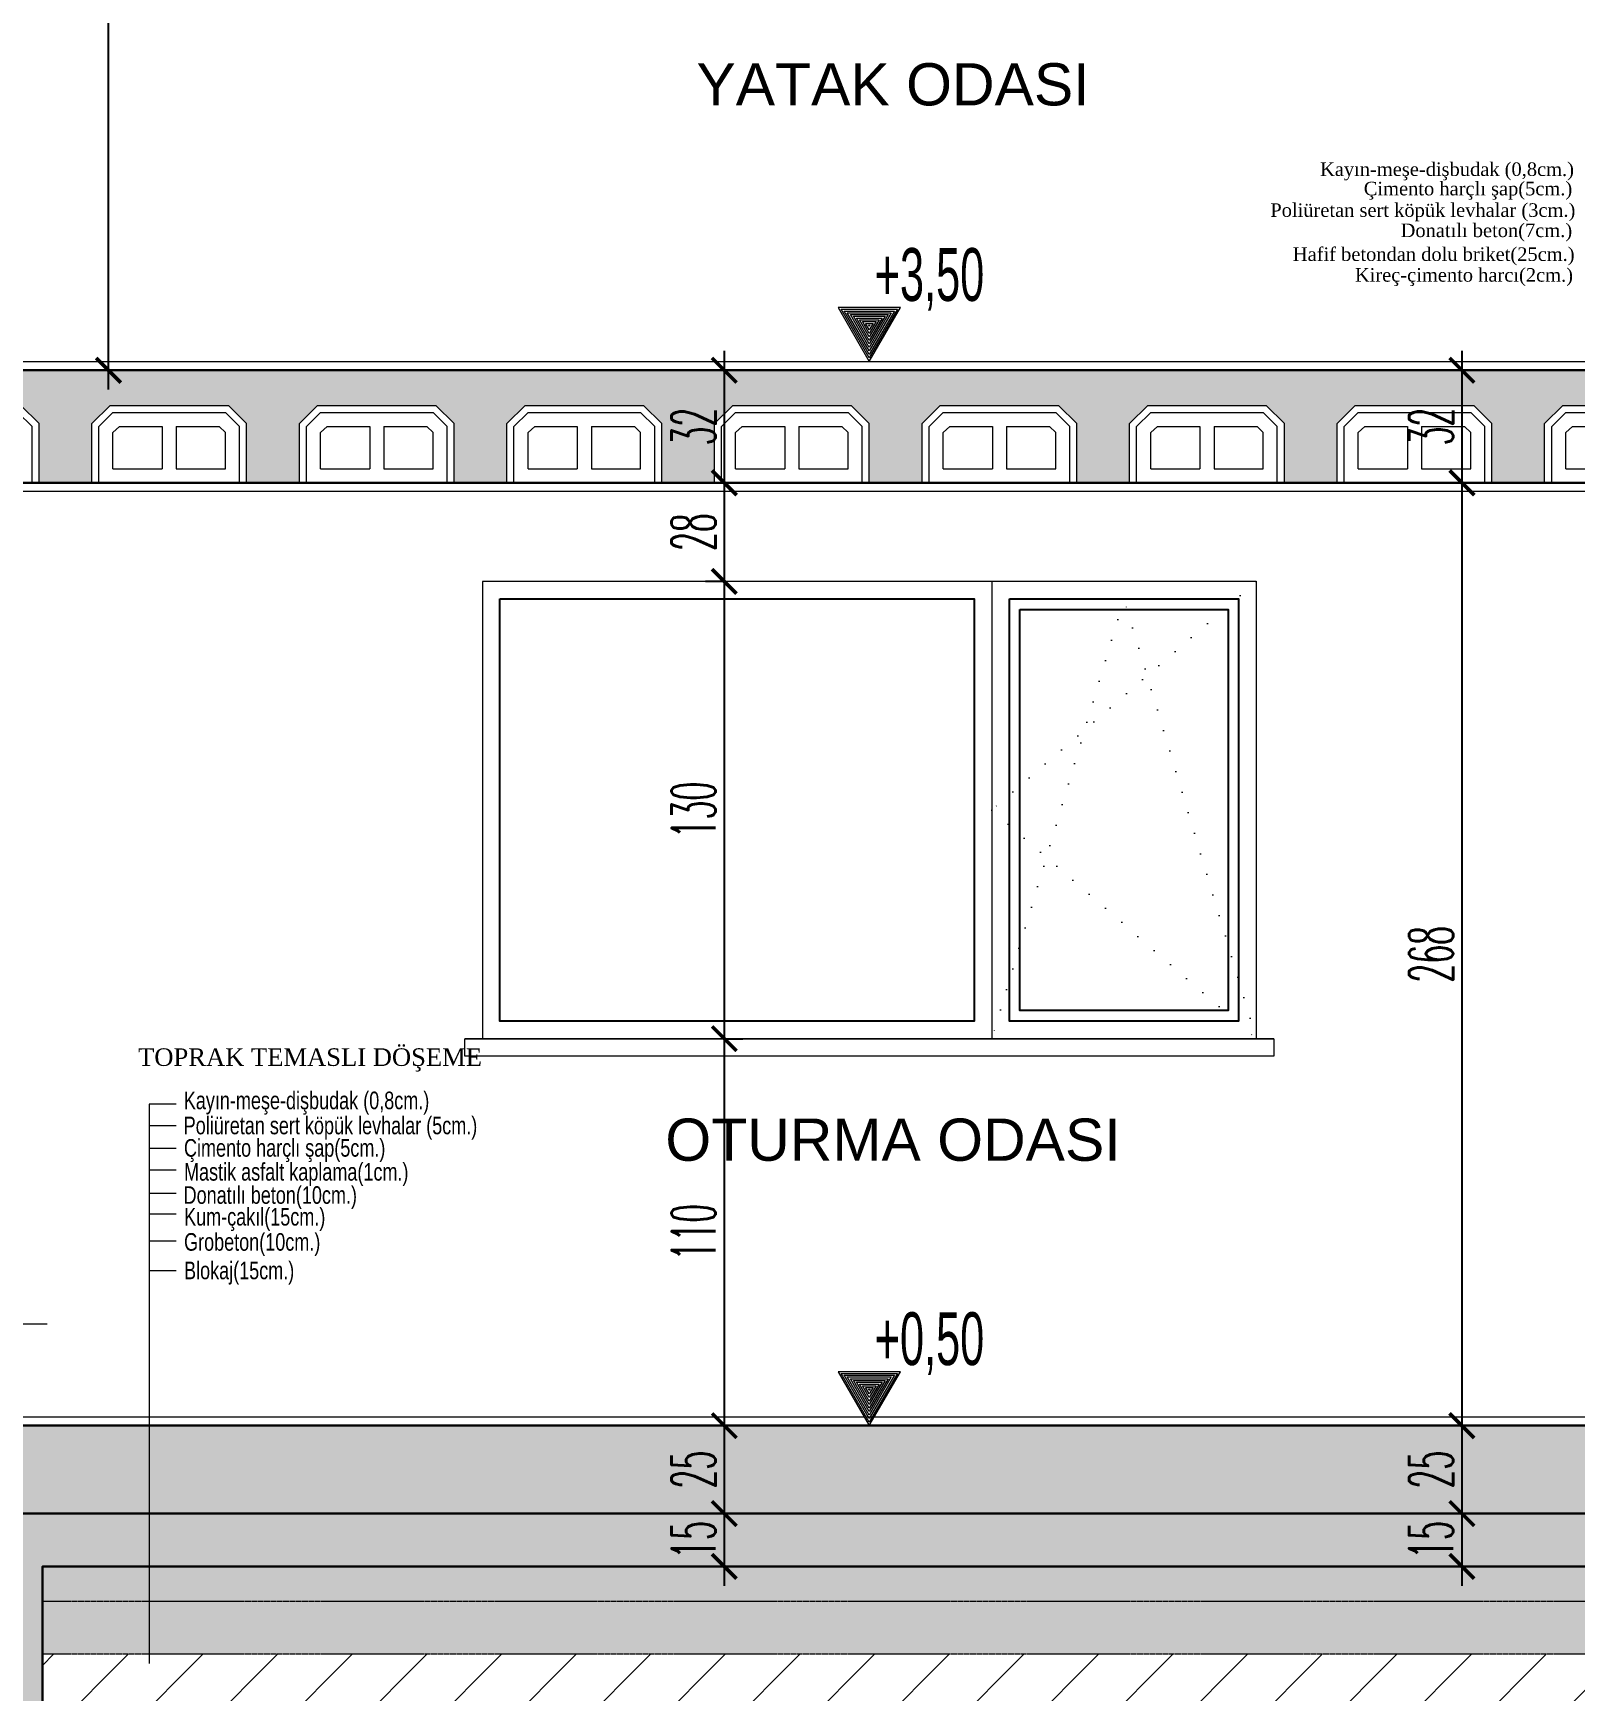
# Model space of a CAD drawing. Extents: x 775040 to 808375, y 4159409 to 4163651.
# Drawn here: x 791713.9 to 792152.2, y 4162003.2 to 4162474.4 of the extents above; entities that cross this region are included whole.
import ezdxf

# ---------------------------------------------------------------- set-up
doc = ezdxf.new("R2010")
doc.units = 0
doc.header["$MEASUREMENT"] = 0
doc.header["$PDMODE"] = 3
for name, pattern in [('ACAD_ISO07W100', [3, 0, -3]), ('DASHED2', [0.1875, 0.125, -0.0625]), ('DUZ', [500, 500])]:
    doc.linetypes.add(name, pattern=pattern)
doc.layers.get('0').update_dxf_attribs({"linetype": 'DUZ'})
for name, color, linetype, lineweight in [('25yazi', 255, 'Continuous', 15), ('kapı', 3, 'Continuous', 9), ('P-HatchLight', 200, 'Continuous', 5), ('P-Levels', 240, 'Continuous', 20), ('P-Oklar', 31, 'Continuous', 18), ('Z_asmolen', 53, 'Continuous', 9), ('Z_g2', 2, 'Continuous', 9), ('Z_g3', 3, 'Continuous', 13), ('Z_izdot', 42, 'ACAD_ISO07W100', 9), ('Z_iç ölçü dikey', 111, 'Continuous', 25), ('Z_kesit döşeme', 5, 'Continuous', 30), ('Z_kolon tarama', 171, 'Continuous', 5), ('Z_sıva', 241, 'Continuous', 5), ('Z_tarama', 8, 'Continuous', 5), ('Z_yazı', 4, 'Continuous', 20)]:
    doc.layers.add(name, color=color, linetype=linetype, lineweight=lineweight)
doc.layers.add('kot', color=4, linetype='Continuous')
doc.layers.add('pencere', color=3, linetype='Continuous')
doc.styles.add('10', font='swisscl.ttf', dxfattribs={"height": 10})
doc.styles.add('50', font='swisscl.ttf', dxfattribs={"height": 50})
doc.styles.add('ARIAL', font='ariblk.ttf', dxfattribs={"height": 1})
doc.styles.add('OLCUIC', font='ROMANS.SHX', dxfattribs={"width": 0.5})
doc.styles.add('ÖLÇÜ', font='times.ttf', dxfattribs={"height": 15})
doc.dimstyles.new('ölçü 50', dxfattribs={"dimtxt": 12.5, "dimasz": 7, "dimexe": 5.3, "dimexo": 5, "dimgap": 2.5, "dimtad": 1, "dimdec": 0, "dimzin": 9, "dimdsep": 46, "dimtxsty": 'OLCUIC', "dimblk1": 'ARCHTICK', "dimblk2": 'ARCHTICK', "dimsah": 1, "dimcen": 0, "dimdle": 5.5, "dimadec": 0, "dimazin": 0, "dimtfac": 1, "dimtdec": 0, "dimtix": 1, "dimtofl": 0, "dimtmove": 1, "dimatfit": 3, "dimldrblk": 'ARCHTICK', "dimfxl": 0, "dimtolj": 1, "dimtzin": 0, "dimarcsym": 0})

# ---------------------------------------------------------------- blocks, each defined once
blk = doc.blocks.new('asbnm')
at = {"layer": 'Z_asmolen'}
for p, q in [((44128.83, -2548.34), (44123.66, -2553.51)), ((44162.49, -2548.34), (44128.83, -2548.34)), ((44162.49, -2548.34), (44167.66, -2553.51)), ((44187.83, -2548.34), (44182.66, -2553.51)), ((44221.49, -2548.34), (44187.83, -2548.34)), ((44221.49, -2548.34), (44226.66, -2553.51)), ((44123.66, -2570.34), (44123.66, -2553.51)), ((44129.66, -2550.34), (44125.66, -2554.34)), ((44161.66, -2550.34), (44129.66, -2550.34)), ((44161.66, -2550.34), (44165.66, -2554.34)), ((44167.66, -2570.34), (44167.66, -2553.51)), ((44182.66, -2570.34), (44182.66, -2553.51)), ((44188.66, -2550.34), (44184.66, -2554.34)), ((44220.66, -2550.34), (44188.66, -2550.34)), ((44220.66, -2550.34), (44224.66, -2554.34)), ((44226.66, -2570.34), (44226.66, -2553.51)), ((44125.66, -2570.34), (44125.66, -2554.34)), ((44131.43, -2554.34), (44129.66, -2556.07)), ((44129.66, -2566.34), (44129.66, -2556.07)), ((44143.66, -2554.34), (44131.43, -2554.34)), ((44143.66, -2554.34), (44143.66, -2566.34)), ((44159.76, -2554.34), (44147.66, -2554.34)), ((44147.66, -2554.34), (44147.66, -2566.34)), ((44159.76, -2554.34), (44161.66, -2556.01)), ((44161.66, -2566.34), (44161.66, -2556.01)), ((44165.66, -2570.34), (44165.66, -2554.34)), ((44184.66, -2570.34), (44184.66, -2554.34)), ((44190.43, -2554.34), (44188.66, -2556.07)), ((44188.66, -2566.34), (44188.66, -2556.07)), ((44202.66, -2554.34), (44190.43, -2554.34)), ((44202.66, -2554.34), (44202.66, -2566.34)), ((44218.76, -2554.34), (44206.66, -2554.34)), ((44206.66, -2554.34), (44206.66, -2566.34)), ((44218.76, -2554.34), (44220.66, -2556.01)), ((44220.66, -2566.34), (44220.66, -2556.01)), ((44224.66, -2570.34), (44224.66, -2554.34)), ((44143.66, -2566.34), (44129.66, -2566.34)), ((44161.66, -2566.34), (44147.66, -2566.34)), ((44202.66, -2566.34), (44188.66, -2566.34)), ((44220.66, -2566.34), (44206.66, -2566.34)), ((44167.66, -2570.34), (44123.66, -2570.34)), ((44226.66, -2570.34), (44182.66, -2570.34))]:
    blk.add_line(p, q, dxfattribs=at)
blk = doc.blocks.new('_ARCHTICK')
at = {"color": 0, "linetype": 'ByBlock', "const_width": 0.15}
blk.add_lwpolyline([(-0.5, -0.5), (0.5, 0.5)], dxfattribs=at)
blk = doc.blocks.new('*D1036')
at = {"layer": 'Defpoints', "color": 0, "linetype": 'Continuous', "transparency": 16777216}
for p in [(792120.11, 4162378.58), (792120.11, 4162346.58), (792121.65, 4162346.58)]:
    blk.add_point(p, dxfattribs=at)
at = {"layer": 'Z_iç ölçü dikey', "color": 0, "linetype": 'Continuous', "lineweight": -2, "transparency": 16777216}
for p, q in [((792120.11, 4162384.08), (792120.11, 4162341.08)), ((792120.11, 4162378.58), (792114.81, 4162378.58)), ((792120.11, 4162346.58), (792114.81, 4162346.58))]:
    blk.add_line(p, q, dxfattribs=at)
at = {"layer": 'Z_iç ölçü dikey', "color": 0, "linetype": 'Continuous', "lineweight": -2, "transparency": 16777216, "xscale": 7, "yscale": 7, "zscale": 7}
for p, rotation in [((792120.11, 4162378.58), 90), ((792120.11, 4162346.58), 270)]:
    blk.add_blockref('_ARCHTICK', p, dxfattribs=dict(at, rotation=rotation))
at = {"layer": 'Z_iç ölçü dikey', "color": 0, "linetype": 'Continuous', "transparency": 16777216, "insert": (792111.36, 4162362.58), "char_height": 12.5, "attachment_point": 5, "rotation": 90, "style": 'OLCUIC'}
blk.add_mtext('\\A1;32', dxfattribs=at)
blk = doc.blocks.new('*D1037')
at = {"layer": 'Defpoints', "color": 0, "linetype": 'Continuous', "transparency": 16777216}
for p in [(792121.65, 4162346.58), (792120.11, 4162078.58), (792121.65, 4162078.58)]:
    blk.add_point(p, dxfattribs=at)
at = {"layer": 'Z_iç ölçü dikey', "color": 0, "linetype": 'Continuous', "lineweight": -2, "transparency": 16777216}
for p, q in [((792120.11, 4162352.08), (792120.11, 4162073.08)), ((792120.11, 4162346.58), (792114.81, 4162346.58)), ((792120.11, 4162078.58), (792114.81, 4162078.58))]:
    blk.add_line(p, q, dxfattribs=at)
at = {"layer": 'Z_iç ölçü dikey', "color": 0, "linetype": 'Continuous', "lineweight": -2, "transparency": 16777216, "xscale": 7, "yscale": 7, "zscale": 7}
for p, rotation in [((792120.11, 4162346.58), 90), ((792120.11, 4162078.58), 270)]:
    blk.add_blockref('_ARCHTICK', p, dxfattribs=dict(at, rotation=rotation))
at = {"layer": 'Z_iç ölçü dikey', "color": 0, "linetype": 'Continuous', "transparency": 16777216, "insert": (792111.36, 4162212.58), "char_height": 12.5, "attachment_point": 5, "rotation": 90, "style": 'OLCUIC'}
blk.add_mtext('\\A1;268', dxfattribs=at)
blk = doc.blocks.new('*D1038')
at = {"layer": 'Defpoints', "color": 0, "linetype": 'Continuous', "transparency": 16777216}
for p in [(792121.65, 4162078.58), (792118.26, 4162053.58), (792120.11, 4162053.58)]:
    blk.add_point(p, dxfattribs=at)
at = {"layer": 'Z_iç ölçü dikey', "color": 0, "linetype": 'Continuous', "lineweight": -2, "transparency": 16777216}
for p, q in [((792120.11, 4162084.08), (792120.11, 4162048.08)), ((792120.11, 4162078.58), (792114.81, 4162078.58)), ((792120.11, 4162053.58), (792125.41, 4162053.58))]:
    blk.add_line(p, q, dxfattribs=at)
at = {"layer": 'Z_iç ölçü dikey', "color": 0, "linetype": 'Continuous', "lineweight": -2, "transparency": 16777216, "xscale": 7, "yscale": 7, "zscale": 7}
for p, rotation in [((792120.11, 4162078.58), 90), ((792120.11, 4162053.58), 270)]:
    blk.add_blockref('_ARCHTICK', p, dxfattribs=dict(at, rotation=rotation))
at = {"layer": 'Z_iç ölçü dikey', "color": 0, "linetype": 'Continuous', "transparency": 16777216, "insert": (792111.36, 4162066.08), "char_height": 12.5, "attachment_point": 5, "rotation": 90, "style": 'OLCUIC'}
blk.add_mtext('\\A1;25', dxfattribs=at)
blk = doc.blocks.new('*D1039')
at = {"layer": 'Defpoints', "color": 0, "linetype": 'Continuous', "transparency": 16777216}
for p in [(792118.26, 4162053.58), (792118.26, 4162038.58), (792120.11, 4162038.58)]:
    blk.add_point(p, dxfattribs=at)
at = {"layer": 'Z_iç ölçü dikey', "color": 0, "linetype": 'Continuous', "lineweight": -2, "transparency": 16777216}
for p, q in [((792120.11, 4162059.08), (792120.11, 4162033.08)), ((792120.11, 4162053.58), (792125.41, 4162053.58)), ((792120.11, 4162038.58), (792125.41, 4162038.58))]:
    blk.add_line(p, q, dxfattribs=at)
at = {"layer": 'Z_iç ölçü dikey', "color": 0, "linetype": 'Continuous', "lineweight": -2, "transparency": 16777216, "xscale": 7, "yscale": 7, "zscale": 7}
for p, rotation in [((792120.11, 4162053.58), 90), ((792120.11, 4162038.58), 270)]:
    blk.add_blockref('_ARCHTICK', p, dxfattribs=dict(at, rotation=rotation))
at = {"layer": 'Z_iç ölçü dikey', "color": 0, "linetype": 'Continuous', "transparency": 16777216, "insert": (792111.36, 4162046.08), "char_height": 12.5, "attachment_point": 5, "rotation": 90, "style": 'OLCUIC'}
blk.add_mtext('\\A1;15', dxfattribs=at)
blk = doc.blocks.new('*D1052')
at = {"layer": 'Defpoints', "color": 0, "linetype": 'Continuous', "transparency": 16777216}
for p in [(791910.42, 4162378.58), (791910.42, 4162346.58), (791910.42, 4162346.58)]:
    blk.add_point(p, dxfattribs=at)
at = {"layer": 'Z_iç ölçü dikey', "color": 0, "linetype": 'Continuous', "lineweight": -2, "transparency": 16777216}
for p, q in [((791910.42, 4162384.08), (791910.42, 4162341.08)), ((791910.42, 4162378.58), (791905.12, 4162378.58)), ((791910.42, 4162346.58), (791905.12, 4162346.58))]:
    blk.add_line(p, q, dxfattribs=at)
at = {"layer": 'Z_iç ölçü dikey', "color": 0, "linetype": 'Continuous', "lineweight": -2, "transparency": 16777216, "xscale": 7, "yscale": 7, "zscale": 7}
for p, rotation in [((791910.42, 4162378.58), 90), ((791910.42, 4162346.58), 270)]:
    blk.add_blockref('_ARCHTICK', p, dxfattribs=dict(at, rotation=rotation))
at = {"layer": 'Z_iç ölçü dikey', "color": 0, "linetype": 'Continuous', "transparency": 16777216, "insert": (791901.67, 4162362.58), "char_height": 12.5, "attachment_point": 5, "rotation": 90, "style": 'OLCUIC'}
blk.add_mtext('\\A1;32', dxfattribs=at)
blk = doc.blocks.new('*D1053')
at = {"layer": 'Defpoints', "color": 0, "linetype": 'Continuous', "transparency": 16777216}
for p in [(791910.42, 4162346.58), (791910.42, 4162318.58), (791910.42, 4162318.58)]:
    blk.add_point(p, dxfattribs=at)
at = {"layer": 'Z_iç ölçü dikey', "color": 0, "linetype": 'Continuous', "lineweight": -2, "transparency": 16777216}
for p, q in [((791910.42, 4162352.08), (791910.42, 4162313.08)), ((791910.42, 4162346.58), (791905.12, 4162346.58)), ((791910.42, 4162318.58), (791905.12, 4162318.58))]:
    blk.add_line(p, q, dxfattribs=at)
at = {"layer": 'Z_iç ölçü dikey', "color": 0, "linetype": 'Continuous', "lineweight": -2, "transparency": 16777216, "xscale": 7, "yscale": 7, "zscale": 7}
for p, rotation in [((791910.42, 4162346.58), 90), ((791910.42, 4162318.58), 270)]:
    blk.add_blockref('_ARCHTICK', p, dxfattribs=dict(at, rotation=rotation))
at = {"layer": 'Z_iç ölçü dikey', "color": 0, "linetype": 'Continuous', "transparency": 16777216, "insert": (791901.67, 4162332.58), "char_height": 12.5, "attachment_point": 5, "rotation": 90, "style": 'OLCUIC'}
blk.add_mtext('\\A1;28', dxfattribs=at)
blk = doc.blocks.new('*D1054')
at = {"layer": 'Defpoints', "color": 0, "linetype": 'Continuous', "transparency": 16777216}
for p in [(791910.42, 4162318.58), (791910.42, 4162188.58), (791910.42, 4162188.58)]:
    blk.add_point(p, dxfattribs=at)
at = {"layer": 'Z_iç ölçü dikey', "color": 0, "linetype": 'Continuous', "lineweight": -2, "transparency": 16777216}
for p, q in [((791910.42, 4162324.08), (791910.42, 4162183.08)), ((791910.42, 4162318.58), (791905.12, 4162318.58)), ((791910.42, 4162188.58), (791915.72, 4162188.58))]:
    blk.add_line(p, q, dxfattribs=at)
at = {"layer": 'Z_iç ölçü dikey', "color": 0, "linetype": 'Continuous', "lineweight": -2, "transparency": 16777216, "xscale": 7, "yscale": 7, "zscale": 7}
for p, rotation in [((791910.42, 4162318.58), 90), ((791910.42, 4162188.58), 270)]:
    blk.add_blockref('_ARCHTICK', p, dxfattribs=dict(at, rotation=rotation))
at = {"layer": 'Z_iç ölçü dikey', "color": 0, "linetype": 'Continuous', "transparency": 16777216, "insert": (791901.67, 4162253.58), "char_height": 12.5, "attachment_point": 5, "rotation": 90, "style": 'OLCUIC'}
blk.add_mtext('\\A1;130', dxfattribs=at)
blk = doc.blocks.new('*D1055')
at = {"layer": 'Defpoints', "color": 0, "linetype": 'Continuous', "transparency": 16777216}
for p in [(791910.42, 4162188.58), (791910.42, 4162078.58), (791910.42, 4162078.58)]:
    blk.add_point(p, dxfattribs=at)
at = {"layer": 'Z_iç ölçü dikey', "color": 0, "linetype": 'Continuous', "lineweight": -2, "transparency": 16777216}
for p, q in [((791910.42, 4162194.08), (791910.42, 4162073.08)), ((791910.42, 4162188.58), (791915.72, 4162188.58)), ((791910.42, 4162078.58), (791915.72, 4162078.58))]:
    blk.add_line(p, q, dxfattribs=at)
at = {"layer": 'Z_iç ölçü dikey', "color": 0, "linetype": 'Continuous', "lineweight": -2, "transparency": 16777216, "xscale": 7, "yscale": 7, "zscale": 7}
for p, rotation in [((791910.42, 4162188.58), 90), ((791910.42, 4162078.58), 270)]:
    blk.add_blockref('_ARCHTICK', p, dxfattribs=dict(at, rotation=rotation))
at = {"layer": 'Z_iç ölçü dikey', "color": 0, "linetype": 'Continuous', "transparency": 16777216, "insert": (791901.67, 4162133.58), "char_height": 12.5, "attachment_point": 5, "rotation": 90, "style": 'OLCUIC'}
blk.add_mtext('\\A1;110', dxfattribs=at)
blk = doc.blocks.new('*D1056')
at = {"layer": 'Defpoints', "color": 0, "linetype": 'Continuous', "transparency": 16777216}
for p in [(791910.42, 4162078.58), (791910.42, 4162053.58), (791910.42, 4162053.58)]:
    blk.add_point(p, dxfattribs=at)
at = {"layer": 'Z_iç ölçü dikey', "color": 0, "linetype": 'Continuous', "lineweight": -2, "transparency": 16777216}
for p, q in [((791910.42, 4162084.08), (791910.42, 4162048.08)), ((791910.42, 4162078.58), (791915.72, 4162078.58)), ((791910.42, 4162053.58), (791915.72, 4162053.58))]:
    blk.add_line(p, q, dxfattribs=at)
at = {"layer": 'Z_iç ölçü dikey', "color": 0, "linetype": 'Continuous', "lineweight": -2, "transparency": 16777216, "xscale": 7, "yscale": 7, "zscale": 7}
for p, rotation in [((791910.42, 4162078.58), 90), ((791910.42, 4162053.58), 270)]:
    blk.add_blockref('_ARCHTICK', p, dxfattribs=dict(at, rotation=rotation))
at = {"layer": 'Z_iç ölçü dikey', "color": 0, "linetype": 'Continuous', "transparency": 16777216, "insert": (791901.67, 4162066.08), "char_height": 12.5, "attachment_point": 5, "rotation": 90, "style": 'OLCUIC'}
blk.add_mtext('\\A1;25', dxfattribs=at)
blk = doc.blocks.new('*D1057')
at = {"layer": 'Defpoints', "color": 0, "linetype": 'Continuous', "transparency": 16777216}
for p in [(791910.42, 4162053.58), (791910.42, 4162038.58), (791910.42, 4162038.58)]:
    blk.add_point(p, dxfattribs=at)
at = {"layer": 'Z_iç ölçü dikey', "color": 0, "linetype": 'Continuous', "lineweight": -2, "transparency": 16777216}
for p, q in [((791910.42, 4162059.08), (791910.42, 4162033.08)), ((791910.42, 4162053.58), (791915.72, 4162053.58)), ((791910.42, 4162038.58), (791915.72, 4162038.58))]:
    blk.add_line(p, q, dxfattribs=at)
at = {"layer": 'Z_iç ölçü dikey', "color": 0, "linetype": 'Continuous', "lineweight": -2, "transparency": 16777216, "xscale": 7, "yscale": 7, "zscale": 7}
for p, rotation in [((791910.42, 4162053.58), 90), ((791910.42, 4162038.58), 270)]:
    blk.add_blockref('_ARCHTICK', p, dxfattribs=dict(at, rotation=rotation))
at = {"layer": 'Z_iç ölçü dikey', "color": 0, "linetype": 'Continuous', "transparency": 16777216, "insert": (791901.67, 4162046.08), "char_height": 12.5, "attachment_point": 5, "rotation": 90, "style": 'OLCUIC'}
blk.add_mtext('\\A1;15', dxfattribs=at)
blk = doc.blocks.new('*D1163')
at = {"layer": 'Defpoints', "color": 0, "linetype": 'Continuous', "transparency": 16777216}
for p in [(791684.14, 4162693.58), (791735.34, 4162693.58), (791681.64, 4162378.58)]:
    blk.add_point(p, dxfattribs=at)
at = {"layer": 'Z_iç ölçü dikey', "color": 0, "linetype": 'Continuous', "lineweight": -2, "transparency": 16777216}
for p, q in [((791735.34, 4162373.08), (791735.34, 4162699.08)), ((791727.34, 4162693.58), (791740.64, 4162693.58)), ((791727.34, 4162378.58), (791740.64, 4162378.58))]:
    blk.add_line(p, q, dxfattribs=at)
at = {"layer": 'Z_iç ölçü dikey', "color": 0, "linetype": 'Continuous', "lineweight": -2, "transparency": 16777216, "xscale": 7, "yscale": 7, "zscale": 7}
for p, rotation in [((791735.34, 4162693.58), 90), ((791735.34, 4162378.58), 270)]:
    blk.add_blockref('_ARCHTICK', p, dxfattribs=dict(at, rotation=rotation))
at = {"layer": 'Z_iç ölçü dikey', "color": 0, "linetype": 'Continuous', "transparency": 16777216, "insert": (791726.59, 4162536.08), "char_height": 12.5, "attachment_point": 5, "rotation": 90, "style": 'OLCUIC'}
blk.add_mtext('\\A1;315', dxfattribs=at)
blk = doc.blocks.new('KOTLAMAGORUNUS KESITTE')
at = {"layer": 'P-HatchLight'}
for points in [[(0.1521, 0.1484), (0.0722, 0.01), (-0.0077, 0.1484)], [(0.1434, 0.1434), (0.0722, 0.02), (0.0009, 0.1434)], [(0.1348, 0.1384), (0.0722, 0.03), (0.0096, 0.1384)], [(0.1261, 0.1334), (0.0722, 0.04), (0.0183, 0.1334)], [(0.1175, 0.1284), (0.0722, 0.05), (0.0269, 0.1284)], [(0.1088, 0.1234), (0.0722, 0.06), (0.0356, 0.1234)], [(0.1001, 0.1184), (0.0722, 0.07), (0.0442, 0.1184)], [(0.0915, 0.1134), (0.0722, 0.08), (0.0529, 0.1134)], [(0.0828, 0.1084), (0.0722, 0.09), (0.0616, 0.1084)], [(0.0742, 0.1034), (0.0722, 0.1), (0.0702, 0.1034)]]:
    blk.add_lwpolyline(points, close=True, dxfattribs=at)
at = {"layer": 'P-Oklar', "color": 2, "ltscale": 0.5}
blk.add_line((0, 0), (0.7795, 0), dxfattribs=at)
blk.add_lwpolyline([(-0.0164, 0.1534), (0.0722, 0), (0.1608, 0.1534)], close=True, dxfattribs=at)
at = {"layer": 'P-Levels', "color": 7, "style": '50', "width": 0.8}
blk.add_attdef('%%P0.00', (-0.0314, 0.1775), '', height=0.15, dxfattribs=at)

msp = doc.modelspace()

# ---------------------------------------------------------------- hatches: boundary and pattern name
at = {"layer": 'Z_kolon tarama'}
h = msp.add_hatch(dxfattribs=at)
h.set_pattern_fill('ANSI33', color=256, scale=15, style=0)
h.set_pattern_definition([(45, (-7652.6387, -8497.4834), (-2.6516504294, 2.6516504294), []), (45, (-7649.987, -8497.4834), (-2.6516504294, 2.6516504294), [1.875, -0.9375])])
h.paths.add_polyline_path([(792776.81, 4162368.58), (792810.46, 4162368.58), (792815.64, 4162363.41), (792815.64, 4162346.58), (792830.64, 4162346.58), (792830.64, 4162363.41), (792835.81, 4162368.58), (792869.46, 4162368.58), (792874.64, 4162363.41), (792874.64, 4162346.58), (792889.64, 4162346.58), (792889.64, 4162363.41), (792894.81, 4162368.58), (792928.46, 4162368.58), (792933.64, 4162363.41), (792933.64, 4162346.58), (792948.64, 4162346.58), (792948.64, 4162363.41), (792953.81, 4162368.58), (792987.46, 4162368.58), (792992.64, 4162363.41), (792992.64, 4162346.58), (793007.64, 4162346.58), (793007.64, 4162363.41), (793012.81, 4162368.58), (793046.46, 4162368.58), (793051.64, 4162363.41), (793051.64, 4162346.58), (793066.64, 4162346.58), (793066.64, 4162363.41), (793071.81, 4162368.58), (793105.46, 4162368.58), (793110.64, 4162363.41), (793110.64, 4162346.58), (793125.64, 4162346.58), (793125.64, 4162363.41), (793130.81, 4162368.58), (793164.46, 4162368.58), (793169.64, 4162363.41), (793169.64, 4162346.58), (793184.64, 4162346.58), (793184.64, 4162363.41), (793189.81, 4162368.58), (793223.46, 4162368.58), (793228.64, 4162363.41), (793228.64, 4162346.58), (793243.64, 4162346.58), (793243.64, 4162363.41), (793248.81, 4162368.58), (793282.46, 4162368.58), (793287.64, 4162363.41), (793287.64, 4162346.58), (793302.64, 4162346.58), (793302.64, 4162363.41), (793307.81, 4162368.58), (793341.46, 4162368.58), (793346.64, 4162363.41), (793346.64, 4162346.58), (793361.64, 4162346.58), (793361.64, 4162363.41), (793366.81, 4162368.58), (793400.46, 4162368.58), (793405.64, 4162363.41), (793405.64, 4162346.58), (793420.64, 4162346.58), (793420.64, 4162363.41), (793425.81, 4162368.58), (793459.46, 4162368.58), (793464.64, 4162363.41), (793464.64, 4162346.58), (793479.64, 4162346.58), (793479.64, 4162363.41), (793484.81, 4162368.58), (793518.46, 4162368.58), (793523.64, 4162363.41), (793523.64, 4162346.58), (793538.64, 4162346.58), (793538.64, 4162363.41), (793543.81, 4162368.58), (793577.46, 4162368.58), (793582.64, 4162363.41), (793582.64, 4162346.58), (793597.64, 4162346.58), (793597.64, 4162363.41), (793602.81, 4162368.58), (793636.46, 4162368.58), (793641.64, 4162363.41), (793641.64, 4162346.58), (793656.64, 4162346.58), (793656.64, 4162378.58), (792756.64, 4162378.58), (792756.64, 4162346.58), (792771.64, 4162346.58), (792771.64, 4162363.41)])
h.paths.add_polyline_path([(792435.92, 4162378.58), (791656.64, 4162378.58), (791656.64, 4162346.58), (791671.64, 4162346.58), (791671.64, 4162363.41), (791676.81, 4162368.58), (791710.46, 4162368.58), (791715.64, 4162363.41), (791715.64, 4162346.58), (791730.64, 4162346.58), (791730.64, 4162363.41), (791735.81, 4162368.58), (791769.46, 4162368.58), (791774.64, 4162363.41), (791774.64, 4162346.58), (791789.64, 4162346.58), (791789.64, 4162363.41), (791794.81, 4162368.58), (791828.46, 4162368.58), (791833.64, 4162363.41), (791833.64, 4162346.58), (791848.64, 4162346.58), (791848.64, 4162363.41), (791853.81, 4162368.58), (791887.46, 4162368.58), (791892.64, 4162363.41), (791892.64, 4162346.58), (791907.64, 4162346.58), (791907.64, 4162363.41), (791912.81, 4162368.58), (791946.46, 4162368.58), (791951.64, 4162363.41), (791951.64, 4162346.58), (791966.64, 4162346.58), (791966.64, 4162363.41), (791971.81, 4162368.58), (792005.46, 4162368.58), (792010.64, 4162363.41), (792010.64, 4162346.58), (792025.64, 4162346.58), (792025.64, 4162363.41), (792030.81, 4162368.58), (792064.46, 4162368.58), (792069.64, 4162363.41), (792069.64, 4162346.58), (792084.64, 4162346.58), (792084.64, 4162363.41), (792089.81, 4162368.58), (792123.46, 4162368.58), (792128.64, 4162363.41), (792128.64, 4162346.58), (792143.64, 4162346.58), (792143.64, 4162363.41), (792148.81, 4162368.58), (792182.46, 4162368.58), (792187.64, 4162363.41), (792187.64, 4162346.58), (792202.64, 4162346.58), (792202.64, 4162363.41), (792207.81, 4162368.58), (792241.46, 4162368.58), (792246.64, 4162363.41), (792246.64, 4162346.58), (792261.64, 4162346.58), (792261.64, 4162363.41), (792266.81, 4162368.58), (792300.46, 4162368.58), (792305.64, 4162363.41), (792305.64, 4162346.58), (792320.64, 4162346.58), (792320.64, 4162363.41), (792325.81, 4162368.58), (792359.46, 4162368.58), (792364.64, 4162363.41), (792364.64, 4162346.58), (792379.64, 4162346.58), (792379.64, 4162363.41), (792384.81, 4162368.58), (792418.46, 4162368.58), (792423.64, 4162363.41), (792423.64, 4162346.58), (792435.92, 4162346.58)])
h.paths.add_polyline_path([(792488.36, 4162307.99), (792425.92, 4162307.99), (792425.92, 4162292.99), (792435.92, 4162292.99), (792483.16, 4162276.27), (792523.78, 4162259.88), (792539.92, 4162244.24), (792559.51, 4162225.56), (792588.16, 4162207.14), (792614.61, 4162190.14), (792633.28, 4162173.43), (792653.73, 4162154.04), (792701.18, 4162134.17), (792781.64, 4162134.17), (792781.64, 4162149.17), (792704.19, 4162149.17), (792704.19, 4162166.82), (792662.06, 4162166.82), (792662.06, 4162184.46), (792643.45, 4162184.46), (792643.45, 4162202.11), (792623.73, 4162202.11), (792623.73, 4162219.76), (792596.28, 4162219.76), (792596.28, 4162237.4), (792568.82, 4162237.4), (792568.82, 4162255.05), (792550.32, 4162255.05), (792550.32, 4162272.7), (792532.11, 4162272.7), (792532.11, 4162290.34), (792488.36, 4162290.34)])
h.paths.add_polyline_path([(792460.92, 4162038.58), (792736.64, 4162038.58), (792736.64, 4161978.58), (792796.64, 4161978.58), (792796.64, 4162038.58), (793596.64, 4162038.58), (793596.64, 4161978.58), (793656.64, 4161978.58), (793656.64, 4162053.58), (791656.64, 4162053.58), (791656.64, 4161978.58), (791716.64, 4161978.58), (791716.64, 4162038.58), (792400.92, 4162038.58), (792400.92, 4161978.58), (792460.92, 4161978.58)])
at = {"layer": 'Z_tarama'}
h = msp.add_hatch(dxfattribs=at)
h.set_pattern_fill('ANSI38', color=256, scale=30, style=0)
h.set_pattern_definition([(45, (-7652.6387, -8497.4834), (-2.6516504294, 2.6516504294), []), (135, (-7652.6387, -8497.4834), (-7.9549512883, 2.6516504294), [9.375, -5.625])])
h.paths.add_polyline_path([(792221.64, 4162078.58), (791681.64, 4162078.58), (791681.64, 4162053.58), (792221.64, 4162053.58)])
h.paths.add_polyline_path([(792425.92, 4162078.58), (792231.64, 4162078.58), (792231.64, 4162053.58), (792425.92, 4162053.58)])
h.paths.add_polyline_path([(792626.64, 4162078.58), (792435.92, 4162078.58), (792435.92, 4162053.58), (792626.64, 4162053.58)])
h.paths.add_polyline_path([(792756.64, 4162078.58), (792636.64, 4162078.58), (792636.64, 4162053.58), (792756.64, 4162053.58)])
h.paths.add_polyline_path([(792896.64, 4162078.58), (792781.64, 4162078.58), (792781.64, 4162053.58), (792896.64, 4162053.58)])
h.paths.add_polyline_path([(793056.64, 4162078.58), (792906.64, 4162078.58), (792906.64, 4162053.58), (793056.64, 4162053.58)])
h.paths.add_polyline_path([(793206.64, 4162078.58), (793066.64, 4162078.58), (793066.64, 4162053.58), (793206.64, 4162053.58)])
h.paths.add_polyline_path([(793531.64, 4162078.58), (793216.64, 4162078.58), (793216.64, 4162053.58), (793531.64, 4162053.58)])
at = {"layer": 'Z_tarama', "ltscale": 50}
h = msp.add_hatch(dxfattribs=at)
h.set_pattern_fill('AR-HBONE', color=256, scale=0.7, style=0)
h.set_pattern_definition([(45, (-7652.6387, -8497.4834), (3e-16, 3.9597979746), [8.4, -2.8]), (135, (-7650.6588, -8495.5035), (3e-16, 3.9597979746), [8.4, -2.8])])
h.paths.add_polyline_path([(792400.92, 4162038.58), (791716.64, 4162038.58), (791716.64, 4162028.58), (792400.92, 4162028.58)])
h.paths.add_polyline_path([(792736.64, 4162038.58), (792460.92, 4162038.58), (792460.92, 4162028.58), (792736.64, 4162028.58)])
h.paths.add_polyline_path([(793596.64, 4162038.58), (792796.64, 4162038.58), (792796.64, 4162028.58), (793596.64, 4162028.58)])
at = {"layer": 'Z_tarama'}
h = msp.add_hatch(dxfattribs=at)
h.set_pattern_fill('ANSI31', color=256, scale=120, style=0)
h.set_pattern_definition([(45, (-7652.639, -8497.483), (-10.60660172, 10.60660172), [])])
h.paths.add_polyline_path([(791656.64, 4162028.58), (791120.79, 4162028.58), (791120.79, 4161908.58), (794036.47, 4161908.58), (794036.47, 4162028.58), (793656.64, 4162028.58), (793656.64, 4161978.58), (793596.64, 4161978.58), (793596.64, 4162013.58), (792796.64, 4162013.58), (792796.64, 4161978.58), (792736.64, 4161978.58), (792736.64, 4162013.58), (792460.92, 4162013.58), (792460.92, 4161978.58), (792400.92, 4161978.58), (792400.92, 4162013.58), (791716.64, 4162013.58), (791716.64, 4161978.58), (791656.64, 4161978.58)])
at = {"layer": 'Z_tarama', "linetype": 'DASHED2'}
h = msp.add_hatch(dxfattribs=at)
h.set_pattern_fill('EARTH', color=256, scale=25, angle=45, style=0)
h.set_pattern_definition([(45, (-7652.6387, -8497.4834), (9e-16, 8.838834765), [6.25, -6.25]), (45, (-7654.296, -8495.826), (9e-16, 8.838834765), [6.25, -6.25]), (45, (-7655.953, -8494.169), (9e-16, 8.838834765), [6.25, -6.25]), (135, (-7655.953, -8493.064), (-8.838834765, 9e-16), [6.25, -6.25]), (135, (-7654.296, -8491.4067), (-8.838834765, 9e-16), [6.25, -6.25]), (135, (-7652.6387, -8489.7494), (-8.838834765, 9e-16), [6.25, -6.25])])
h.paths.add_polyline_path([(793596.64, 4162028.58), (792796.64, 4162028.58), (792796.64, 4162013.58), (793596.64, 4162013.58)])
h.paths.add_polyline_path([(792736.64, 4162028.58), (792460.92, 4162028.58), (792460.92, 4162013.58), (792736.64, 4162013.58)])
h.paths.add_polyline_path([(792400.92, 4162028.58), (791716.64, 4162028.58), (791716.64, 4162013.58), (792400.92, 4162013.58)])

# ---------------------------------------------------------------- linework, layer by layer
at = {"layer": 'pencere', "color": 21}
for points in [[(791846.64, 4162313.58), (791981.47, 4162313.58), (791981.47, 4162193.58), (791846.64, 4162193.58)], [(791991.47, 4162313.58), (792056.64, 4162313.58), (792056.64, 4162193.58), (791991.47, 4162193.58)]]:
    msp.add_lwpolyline(points, close=True, dxfattribs=at)
at = {"layer": 'pencere', "color": 8}
msp.add_lwpolyline([(791994.47, 4162310.58), (792053.64, 4162310.58), (792053.64, 4162196.58), (791994.47, 4162196.58)], close=True, dxfattribs=at)
at = {"layer": 'Z_g2', "linetype": 'Continuous'}
for p, q in [((791841.64, 4162318.58), (791841.64, 4162188.58)), ((792061.64, 4162318.58), (791841.64, 4162318.58)), ((791986.47, 4162318.58), (791986.47, 4162188.58)), ((792061.64, 4162318.58), (792061.64, 4162188.58)), ((792066.64, 4162188.58), (791836.64, 4162188.58))]:
    msp.add_line(p, q, dxfattribs=at)
msp.add_lwpolyline([(791836.64, 4162188.58), (792066.64, 4162188.58), (792066.64, 4162183.58), (791836.64, 4162183.58)], close=True, dxfattribs=at)
at = {"layer": 'Z_g3'}
for p, q in [((791754.62, 4162169.96), (791746.94, 4162169.96)), ((791746.94, 4162169.96), (791746.94, 4162010.97)), ((791754.62, 4162163.83), (791746.94, 4162163.83)), ((791754.62, 4162157.33), (791746.94, 4162157.33)), ((791754.62, 4162151.19), (791746.94, 4162151.19)), ((791754.62, 4162144.62), (791746.94, 4162144.62)), ((791754.62, 4162138.72), (791746.94, 4162138.72)), ((791754.62, 4162131), (791746.94, 4162131)), ((791754.62, 4162122.58), (791746.94, 4162122.58)), ((791626.13, 4162107.53), (791717.89, 4162107.53))]:
    msp.add_line(p, q, dxfattribs=at)
at = {"layer": 'Z_izdot'}
for p, q in [((792754.14, 4162378.58), (790693.62, 4162378.58)), ((793945.29, 4162078.58), (790689.98, 4162078.58))]:
    msp.add_line(p, q, dxfattribs=at)
at = {"layer": 'Z_izdot', "ltscale": 2}
for points in [[(792061.64, 4162318.58), (791986.47, 4162253.58), (792061.64, 4162188.58)], [(792061.64, 4162188.58), (792024.05, 4162313.58), (791986.47, 4162188.58)]]:
    msp.add_lwpolyline(points, dxfattribs=at)
at = {"layer": 'Z_kesit döşeme', "linetype": 'Continuous'}
msp.add_line((792221.64, 4162078.58), (791681.64, 4162078.58), dxfattribs=at)
for points in [[(792435.92, 4162378.58), (791656.64, 4162378.58), (791656.64, 4162346.58), (792435.92, 4162346.58)], [(793656.64, 4162053.58), (791656.64, 4162053.58), (791656.64, 4161978.58), (791716.64, 4161978.58), (791716.64, 4162038.58), (792400.92, 4162038.58), (792400.92, 4161978.58), (792460.92, 4161978.58), (792460.92, 4162038.58), (792736.64, 4162038.58), (792736.64, 4161978.58), (792796.64, 4161978.58), (792796.64, 4162038.58), (793596.64, 4162038.58), (793596.64, 4161978.58), (793656.64, 4161978.58)]]:
    msp.add_lwpolyline(points, close=True, dxfattribs=at)
at = {"layer": 'Z_sıva', "linetype": 'Continuous'}
msp.add_line((791684.14, 4162381.08), (792219.14, 4162381.08), dxfattribs=at)
msp.add_lwpolyline([(792219.14, 4162344.08), (791684.14, 4162344.08), (791684.14, 4162081.08), (792219.14, 4162081.08)], close=True, dxfattribs=at)
at = {"layer": 'Z_tarama', "linetype": 'DASHED2'}
for p, q in [((792400.92, 4162028.58), (791716.64, 4162028.58)), ((792400.92, 4162013.58), (791716.64, 4162013.58))]:
    msp.add_line(p, q, dxfattribs=at)

# ---------------------------------------------------------------- block references
at = {"layer": 'kapı', "xscale": -1}
for p in [(835898.29, 4164916.92), (836016.29, 4164916.92), (836134.29, 4164916.92), (836252.29, 4164916.92), (836370.29, 4164916.92)]:
    msp.add_blockref('asbnm', p, dxfattribs=at)
at = {"layer": 'kot'}
ref = msp.add_blockref('KOTLAMAGORUNUS KESITTE', (791944.42, 4162381.08), dxfattribs=dict(at, xscale=100, yscale=100, zscale=100))
ref.add_attrib('%%P0.00', '+3,50', (791953.18, 4162398.31), dxfattribs={"layer": '25yazi', "height": 15, "style": '50', "width": 0.8})
ref = msp.add_blockref('KOTLAMAGORUNUS KESITTE', (791944.42, 4162078.58), dxfattribs=dict(at, xscale=100, yscale=100, zscale=100))
ref.add_attrib('%%P0.00', '+0,50', (791953.18, 4162095.81), dxfattribs={"layer": '25yazi', "height": 15, "style": '50', "width": 0.8})

# ---------------------------------------------------------------- texts
at = {"layer": 'Z_g3', "ltscale": 0.8}
for s, height, style, p in [('Kayın-meşe-dişbudak (0,8cm.)', 3.85, 'ÖLÇÜ', (792079.78, 4162433.82)), ('Çimento harçlı şap(5cm.)', 3.85, 'ÖLÇÜ', (792092.21, 4162428.31)), ('Poliüretan sert köpük levhalar (3cm.)', 3.85, 'ÖLÇÜ', (792065.64, 4162422.2)), ('Donatılı beton(7cm.)', 3.85, 'ÖLÇÜ', (792102.68, 4162416.44)), ('Hafif betondan dolu briket(25cm.)', 3.85, 'ÖLÇÜ', (792072.04, 4162409.67)), ('Kireç-çimento harcı(2cm.)', 3.85, 'ÖLÇÜ', (792089.69, 4162403.77)), ('Kayın-meşe-dişbudak (0,8cm.)', 5, '10', (791756.77, 4162168.53)), ('Poliüretan sert köpük levhalar (5cm.)', 5, '10', (791756.73, 4162161.41)), ('Çimento harçlı şap(5cm.)', 5, '10', (791756.82, 4162155.04)), ('Mastik asfalt kaplama(1cm.)', 5, '10', (791756.83, 4162148.23)), ('Donatılı beton(10cm.)', 5, '10', (791756.71, 4162141.64)), ('Kum-çakıl(15cm.)', 5, '10', (791756.85, 4162135.46)), ('Grobeton(10cm.)', 5, '10', (791756.84, 4162128.31)), ('Blokaj(15cm.)', 5, '10', (791756.84, 4162120.2))]:
    msp.add_text(s, height=height, dxfattribs=dict(at, style=style)).set_placement(p)
at = {"layer": 'Z_g3', "style": 'ÖLÇÜ'}
msp.add_text('TOPRAK TEMASLI DÖŞEME', height=5, dxfattribs=at).set_placement((791743.77, 4162180.84))
at = {"layer": 'Z_yazı', "linetype": 'Continuous', "char_height": 12, "width": 299.1378, "attachment_point": 5, "style": 'ARIAL'}
for s, insert in [('{\\fArial|b0|i0|c162|p34;YATAK ODASI}', (791958.38, 4162459.79)), ('{\\fArial|b0|i0|c162|p34;OTURMA ODASI}', (791958.38, 4162159.79))]:
    msp.add_mtext(s, dxfattribs=dict(at, insert=insert))

# ---------------------------------------------------------------- dimensions: what is measured, and where the dimension line sits
at = {"layer": 'Z_iç ölçü dikey', "linetype": 'Continuous'}
for base, p1, p2, picture, middle in [((791735.34, 4162693.58), (791681.64, 4162378.58), (791684.14, 4162693.58), '*D1163', (791726.59, 4162536.08)), ((791910.42, 4162346.58), (791910.42, 4162378.58), (791910.42, 4162346.58), '*D1052', (791901.67, 4162362.58)), ((792120.11, 4162346.58), (792120.11, 4162378.58), (792121.65, 4162346.58), '*D1036', (792111.36, 4162362.58)), ((791910.42, 4162318.58), (791910.42, 4162346.58), (791910.42, 4162318.58), '*D1053', (791901.67, 4162332.58)), ((792120.11, 4162078.58), (792121.65, 4162346.58), (792121.65, 4162078.58), '*D1037', (792111.36, 4162212.58)), ((791910.42, 4162188.58), (791910.42, 4162318.58), (791910.42, 4162188.58), '*D1054', (791901.67, 4162253.58)), ((791910.42, 4162078.58), (791910.42, 4162188.58), (791910.42, 4162078.58), '*D1055', (791901.67, 4162133.58)), ((791910.42, 4162053.58), (791910.42, 4162078.58), (791910.42, 4162053.58), '*D1056', (791901.67, 4162066.08)), ((792120.11, 4162053.58), (792121.65, 4162078.58), (792118.26, 4162053.58), '*D1038', (792111.36, 4162066.08)), ((791910.42, 4162038.58), (791910.42, 4162053.58), (791910.42, 4162038.58), '*D1057', (791901.67, 4162046.08)), ((792120.11, 4162038.58), (792118.26, 4162053.58), (792118.26, 4162038.58), '*D1039', (792111.36, 4162046.08))]:
    dim = msp.add_linear_dim(base=base, p1=p1, p2=p2, angle=90, dimstyle='ölçü 50', override={"dimfxl": 8}, dxfattribs=at)
    dim.commit()
    dim.dimension.update_dxf_attribs({"geometry": picture, "text_midpoint": middle})

doc.saveas('drawing.dxf')
